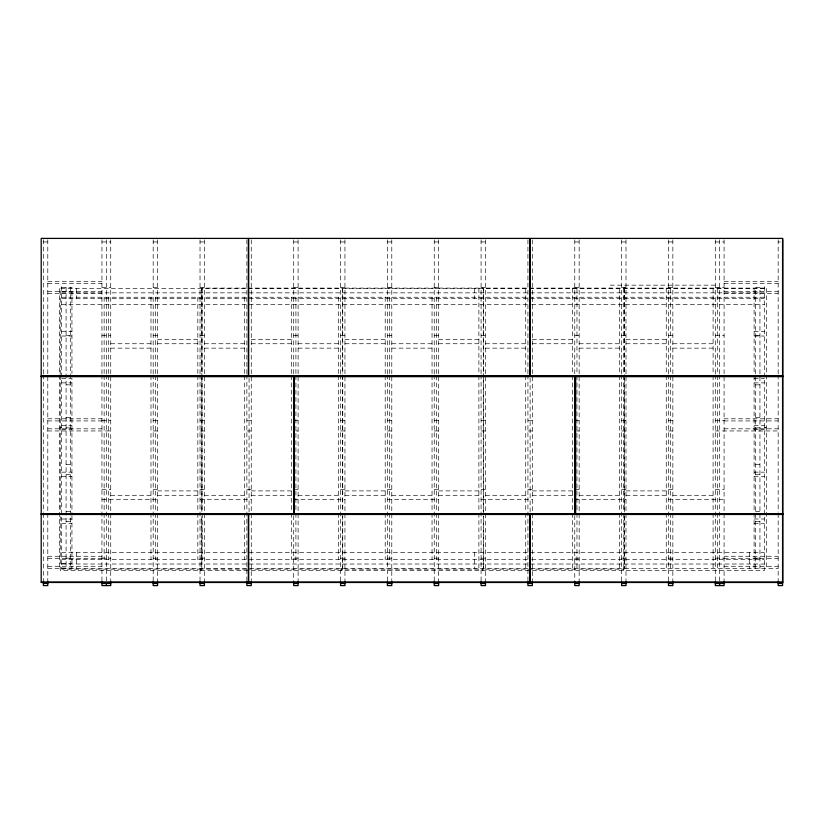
<?xml version="1.0" encoding="UTF-8"?>
<svg xmlns="http://www.w3.org/2000/svg" width="824" height="824" viewBox="0 0 824 824"><rect width="100%" height="100%" fill="white"/><g stroke="black" fill="none" stroke-linecap="round" stroke-linejoin="round"><path stroke-width="0.62" stroke-dasharray="4.12 3.09" d="M43.394 241.947L47.792 241.947M101.949 241.947L110.735 241.947M153.182 241.947L157.58 241.947M200.026 241.947L204.414 241.947M293.715 241.947L298.103 241.947M340.559 241.947L344.947 241.947M387.393 241.947L391.791 241.947M434.238 241.947L438.636 241.947M481.082 241.947L485.48 241.947M574.771 241.947L579.159 241.947M621.615 241.947L626.003 241.947M668.46 241.947L672.847 241.947M715.294 241.947L724.08 241.947M778.175 241.947L780.369 241.947M47.792 281.344L101.949 281.344M724.08 281.344L778.175 281.344M47.792 283.477L101.949 283.477M724.08 283.477L778.175 283.477M715.294 285.156L609.904 285.156L609.904 288.091M61.697 287.36L71.945 287.36L71.945 373.365M101.949 287.36L110.735 287.36M153.182 287.36L157.58 287.36M200.026 287.36L204.414 287.36M293.715 287.36L298.103 287.36M340.559 287.36L344.947 287.36M387.393 287.36L391.791 287.36M434.238 287.36L438.636 287.36M481.082 287.36L485.48 287.36M574.771 287.36L579.159 287.36M621.615 287.36L626.003 287.36M668.46 287.36L672.847 287.36M715.294 287.36L724.08 287.36M246.572 288.091L201.859 288.091L201.859 376.64M247.849 288.091L342.382 288.091L342.382 374.075M764.332 288.091L483.647 288.091L483.647 376.64M764.332 288.452L60.234 288.452L60.234 374.353M47.792 291.366L101.949 291.366M724.08 291.366L778.175 291.366M61.697 291.748L71.945 291.748M61.697 292.85L764.332 292.85M47.792 293.498L101.949 293.498M724.08 293.498L778.175 293.498M61.697 297.237L246.87 297.237M248.065 297.237L528.194 297.237M529.482 297.237L764.332 297.237M61.697 298.7L764.332 298.7M61.697 304.561L530.409 304.561M531.696 304.561L764.332 304.561M61.697 331.639L71.945 331.639M754.094 331.639L764.332 331.639M66.085 335.574L70.473 335.574M101.949 335.574L110.735 335.574M153.182 335.574L157.58 335.574M200.026 335.574L204.414 335.574M293.715 335.574L298.103 335.574M340.559 335.574L344.947 335.574M387.393 335.574L391.791 335.574M434.238 335.574L438.636 335.574M481.082 335.574L485.48 335.574M574.771 335.574L579.159 335.574M621.615 335.574L626.003 335.574M668.46 335.574L672.847 335.574M715.294 335.574L724.08 335.574M755.557 335.574L759.944 335.574M61.697 336.027L71.945 336.027M754.094 336.027L764.332 336.027M157.58 339.354L200.026 339.354M251.258 339.354L293.715 339.354M344.947 339.354L387.393 339.354M438.636 339.354L481.082 339.354M532.314 339.354L574.771 339.354M626.003 339.354L668.46 339.354M110.735 343.742L153.182 343.742M157.58 343.742L200.026 343.742M204.414 343.742L246.87 343.742M251.258 343.742L293.715 343.742M298.103 343.742L340.559 343.742M344.947 343.742L387.393 343.742M391.791 343.742L434.238 343.742M438.636 343.742L481.082 343.742M485.48 343.742L527.926 343.742M532.314 343.742L574.771 343.742M579.159 343.742L621.615 343.742M626.003 343.742L668.46 343.742M672.847 343.742L715.294 343.742M110.735 348.14L153.182 348.14M204.414 348.14L246.87 348.14M298.103 348.14L340.559 348.14M391.791 348.14L434.238 348.14M485.48 348.14L527.926 348.14M579.159 348.14L621.615 348.14M672.847 348.14L715.294 348.14M61.697 378.484L71.945 378.484L71.945 514.979M754.094 378.484L764.332 378.484M61.697 382.872L71.945 382.872M754.094 382.872L764.332 382.872M66.085 384.859L70.473 384.859M755.557 384.859L759.944 384.859M66.085 417.634L70.473 417.634M755.557 417.634L759.944 417.634M47.792 418.798L101.949 418.798M724.08 418.798L778.175 418.798M101.949 420.704L110.735 420.704M153.182 420.704L157.58 420.704M200.026 420.704L204.414 420.704M246.87 420.704L251.258 420.704M293.715 420.704L298.103 420.704M340.559 420.704L344.947 420.704M387.393 420.704L391.791 420.704M434.238 420.704L438.636 420.704M481.082 420.704L485.48 420.704M527.926 420.704L532.314 420.704M574.771 420.704L579.159 420.704M621.615 420.704L626.003 420.704M668.46 420.704L672.847 420.704M715.294 420.704L724.08 420.704M47.792 420.93L101.949 420.93M724.08 420.93L778.175 420.93M61.697 425.318L71.945 425.318M754.094 425.318L764.332 425.318M61.697 427.522L59.586 427.522L59.586 286.989L61.697 286.989L61.697 569.147L201.489 569.147L201.489 516.596M764.332 427.522L766.444 427.522L766.444 286.989L764.332 286.989L764.332 570.517L60.234 570.517L60.234 516.669M61.697 427.883L59.586 427.883L59.586 568.416M66.085 427.883L70.473 427.883M755.557 427.883L759.944 427.883M764.332 427.883L766.444 427.883L766.444 568.416M47.792 428.82L101.949 428.82M724.08 428.82L778.175 428.82M61.697 429.716L71.945 429.716M754.094 429.716L764.332 429.716M47.792 430.952L110.735 430.952M153.182 430.952L157.58 430.952M200.026 430.952L204.414 430.952M246.87 430.952L251.258 430.952M295.909 430.952L298.103 430.952M340.559 430.952L344.947 430.952M387.393 430.952L391.791 430.952M434.238 430.952L438.636 430.952M481.082 430.952L485.48 430.952M527.926 430.952L532.314 430.952M576.965 430.952L579.159 430.952M621.615 430.952L626.003 430.952M668.46 430.952L672.847 430.952M715.294 430.952L778.175 430.952M66.085 464.478L70.473 464.478M755.557 464.478L759.944 464.478M61.697 472.162L71.945 472.162M754.094 472.162L764.332 472.162M66.085 474.727L70.473 474.727M755.557 474.727L759.944 474.727M61.697 476.56L71.945 476.56M754.094 476.56L764.332 476.56M101.949 489.435L110.735 489.435M153.182 489.435L157.58 489.435M200.026 489.435L204.414 489.435M246.87 489.435L251.258 489.435M293.715 489.435L298.103 489.435M340.559 489.435L344.947 489.435M387.393 489.435L391.791 489.435M434.238 489.435L438.636 489.435M481.082 489.435L485.48 489.435M527.926 489.435L532.314 489.435M574.771 489.435L579.159 489.435M621.615 489.435L626.003 489.435M668.46 489.435L672.847 489.435M715.294 489.435L724.08 489.435M157.58 490.898L200.026 490.898M251.258 490.898L293.715 490.898M344.947 490.898L387.393 490.898M438.636 490.898L481.082 490.898M532.314 490.898L574.771 490.898M626.003 490.898L668.46 490.898M110.735 495.296L153.182 495.296M157.58 495.296L200.026 495.296M204.414 495.296L246.87 495.296M251.258 495.296L292.427 495.296M298.103 495.296L340.559 495.296M344.947 495.296L387.393 495.296M391.791 495.296L434.238 495.296M438.636 495.296L481.082 495.296M485.48 495.296L527.926 495.296M532.314 495.296L573.483 495.296M579.159 495.296L621.615 495.296M626.003 495.296L668.46 495.296M672.847 495.296L715.294 495.296M101.949 499.684L157.58 499.684M200.026 499.684L251.258 499.684M293.715 499.684L344.947 499.684M387.393 499.684L438.636 499.684M481.082 499.684L532.314 499.684M574.771 499.684L626.003 499.684M668.46 499.684L724.08 499.684M66.085 511.323L70.473 511.323M755.557 511.323L759.944 511.323M61.697 519.007L71.945 519.007M754.094 519.007L764.332 519.007M66.085 521.571L70.473 521.571M755.557 521.571L759.944 521.571M61.697 523.394L71.945 523.394M754.094 523.394L764.332 523.394M61.697 552.307L764.332 552.307M47.792 556.262L101.949 556.262M724.08 556.262L778.175 556.262M66.085 558.167L70.473 558.167M101.949 558.167L110.735 558.167M153.182 558.167L157.58 558.167M200.026 558.167L204.414 558.167M293.715 558.167L298.103 558.167M340.559 558.167L344.947 558.167M387.393 558.167L391.791 558.167M434.238 558.167L438.636 558.167M481.082 558.167L485.48 558.167M574.771 558.167L579.159 558.167M621.615 558.167L626.003 558.167M668.46 558.167L672.847 558.167M715.294 558.167L724.08 558.167M755.557 558.167L759.944 558.167M47.792 558.394L101.949 558.394M724.08 558.394L778.175 558.394M61.697 559.63L530.409 559.63M531.696 559.63L764.332 559.63M61.697 563.657L71.945 563.657M61.697 564.018L764.332 564.018M47.792 566.284L101.949 566.284M724.08 566.284L778.175 566.284M61.697 568.045L71.945 568.045M47.792 568.416L778.175 568.416M246.572 569.147L201.859 569.147L201.859 516.524M247.849 569.147L342.382 569.147L342.382 516.524M778.175 239.815L778.175 374.508M778.175 374.951L778.175 512.229M778.175 513.517L778.175 580.889M759.944 568.416L759.944 287.36L755.557 287.36L755.557 568.416M754.094 288.452L754.094 374.498M754.094 375.785L754.094 512.404M754.094 513.187L754.094 568.416M749.696 552.307L749.696 568.416M724.08 239.825L724.08 583.464M719.692 239.825L719.692 374.518M719.692 374.961L719.692 580.889M717.498 288.452L717.498 374.415M717.498 375.692L717.498 512.034M717.498 513.321L717.498 568.416M715.294 239.825L715.294 374.518M715.294 374.961L715.294 580.889M713.1 288.452L713.1 374.415M713.1 375.692L713.1 512.034M713.1 513.321L713.1 568.416M672.847 239.825L672.847 583.464M670.654 288.452L670.654 374.415M670.654 375.692L670.654 512.034M670.654 513.321L670.654 568.416M668.46 239.825L668.46 374.518M668.46 374.961L668.46 580.889M666.256 288.452L666.256 374.415M666.256 375.692L666.256 512.034M666.256 513.321L666.256 568.416M626.003 239.825L626.003 583.464M624.541 288.091L624.541 376.815M624.541 378.103L624.541 514.403M624.541 515.69L624.541 568.416M624.17 288.091L624.17 374.075M624.17 375.353L624.17 511.395M624.17 516.524L624.17 569.147L483.647 569.147L483.647 516.524M623.809 288.452L623.809 374.415M623.809 375.692L623.809 512.034M623.809 513.321L623.809 570.517M623.438 568.416L623.438 570.517M621.615 239.825L621.615 374.518M621.615 374.961L621.615 580.889M619.421 288.452L619.421 374.415M619.421 375.692L619.421 512.034M619.421 513.321L619.421 568.416M579.159 239.825L579.159 583.464M576.965 288.452L576.965 374.415M576.965 375.692L576.965 512.034M576.965 513.321L576.965 568.416M574.771 239.825L574.771 374.518M574.771 515.669L574.771 580.889M572.577 288.452L572.577 374.415M572.577 375.692L572.577 512.034M572.577 513.321L572.577 568.416M532.314 239.825L532.314 583.464M530.12 378.267L530.12 512.034M527.926 239.825L527.926 374.518M527.926 374.961L527.926 580.889M525.733 288.452L525.733 374.415M525.733 375.692L525.733 512.034M525.733 513.321L525.733 568.416M485.48 239.825L485.48 583.464M483.647 377.928L483.647 511.395M483.276 514.609L483.276 288.091L342.753 288.091L342.753 512.034M483.276 515.896L483.276 569.147L342.753 569.147L342.753 513.321M482.916 568.416L482.916 570.517M482.545 568.416L482.545 570.517M481.082 239.825L481.082 374.518M481.082 374.961L481.082 580.889M478.888 288.452L478.888 374.415M478.888 375.692L478.888 512.034M478.888 513.321L478.888 568.416M474.5 288.452L474.5 298.7M474.5 552.307L474.5 568.416M438.636 239.825L438.636 583.464M436.432 297.237L436.432 374.415M436.432 375.692L436.432 512.034M436.432 513.321L436.432 559.63M434.238 239.825L434.238 374.518M434.238 374.961L434.238 580.889M432.044 297.237L432.044 374.415M432.044 375.692L432.044 512.034M432.044 513.321L432.044 559.63M391.791 239.825L391.791 583.464M389.598 297.237L389.598 374.415M389.598 375.692L389.598 512.034M389.598 513.321L389.598 559.63M387.393 239.825L387.393 374.518M387.393 374.961L387.393 580.889M385.199 297.237L385.199 374.415M385.199 375.692L385.199 512.034M385.199 513.321L385.199 559.63M344.947 239.825L344.947 583.464M342.382 375.353L342.382 511.395M342.022 568.416L342.022 570.517M341.651 568.416L341.651 570.517M340.559 239.825L340.559 374.518M340.559 374.961L340.559 580.889M338.355 297.237L338.355 374.415M338.355 375.692L338.355 512.034M338.355 513.321L338.355 559.63M298.103 239.825L298.103 583.464M295.909 297.237L295.909 374.415M295.909 375.692L295.909 512.034M295.909 513.321L295.909 559.63M293.715 239.825L293.715 374.518M293.715 515.669L293.715 580.889M291.521 297.237L291.521 374.415M291.521 375.692L291.521 512.034M291.521 513.321L291.521 559.63M251.258 239.825L251.258 583.464M249.064 378.267L249.064 512.034M246.87 239.825L246.87 374.518M246.87 374.961L246.87 580.889M244.677 297.237L244.677 374.415M244.677 375.692L244.677 512.034M244.677 513.321L244.677 559.63M204.414 239.825L204.414 583.464M202.22 288.452L202.22 374.415M202.22 375.692L202.22 512.034M202.22 513.321L202.22 559.63M201.859 377.928L201.859 511.395M201.489 288.452L201.489 374.323M201.489 375.61L201.489 511.467M201.128 568.416L201.128 570.517M200.757 568.416L200.757 570.517M200.026 239.825L200.026 374.518M200.026 374.961L200.026 580.889M197.832 297.237L197.832 374.415M197.832 375.692L197.832 512.034M197.832 513.321L197.832 559.63M157.58 239.825L157.58 583.464M155.375 297.237L155.375 374.415M155.375 375.692L155.375 512.034M155.375 513.321L155.375 559.63M153.182 239.825L153.182 374.518M153.182 374.961L153.182 580.889M150.988 297.237L150.988 374.415M150.988 375.692L150.988 512.034M150.988 513.321L150.988 559.63M110.735 239.825L110.735 583.464M108.541 297.237L108.541 374.415M108.541 375.692L108.541 512.034M108.541 513.321L108.541 559.63M106.337 239.825L106.337 374.518M106.337 374.961L106.337 580.889M104.143 297.237L104.143 374.415M104.143 375.692L104.143 512.034M104.143 513.321L104.143 559.63M101.949 239.825L101.949 374.518M101.949 374.961L101.949 580.889M76.333 288.452L76.333 298.7M76.333 552.307L76.333 568.416M71.945 515.793L71.945 568.416M70.473 287.36L70.473 568.416M66.085 287.36L66.085 568.416M60.234 375.641L60.234 511.539M47.792 239.815L47.792 512.229M47.792 513.517L47.792 583.454M43.394 239.815L43.394 374.508M43.394 374.951L43.394 512.229M43.394 513.517L43.394 580.889"/><path stroke-width="1.24" d="M41.2 375.868L248.333 375.868M248.704 375.868L529.76 375.868M530.12 375.868L782.8 375.868M41.2 376.3L782.8 376.218M41.2 376.661L293.88 376.661M294.24 376.661L575.296 376.661M575.667 376.661L782.8 376.661M41.2 513.682L293.88 513.682M294.24 513.682L575.296 513.682M575.667 513.682L782.8 513.682M41.2 514.032L782.8 514.114M41.2 514.475L248.333 514.475M248.704 514.475L529.76 514.475M530.12 514.475L782.8 514.475M41.2 582.053L248.333 582.053M248.704 582.053L529.76 582.053M530.12 582.053L782.8 582.053M43.394 583.454L47.792 583.454M101.949 583.464L110.735 583.464M153.182 583.464L157.58 583.464M200.026 583.464L204.414 583.464M246.87 583.464L251.258 583.464M293.715 583.464L298.103 583.464M340.559 583.464L344.947 583.464M387.393 583.464L391.791 583.464M434.238 583.464L438.636 583.464M481.082 583.464L485.48 583.464M527.926 583.464L532.314 583.464M574.771 583.464L579.159 583.464M621.615 583.464L626.003 583.464M668.46 583.464L672.847 583.464M715.294 583.464L724.08 583.464M778.175 583.454L782.563 583.454M782.563 239.815L782.563 585.586L778.175 585.586L778.175 581.723M724.08 581.734L724.08 585.596L715.294 585.596L715.294 581.734M719.692 583.464L719.692 585.596M672.847 581.734L672.847 585.596L668.46 585.596L668.46 581.734M626.003 581.734L626.003 585.596L621.615 585.596L621.615 581.734M579.159 581.734L579.159 585.596L574.771 585.596L574.771 581.734M575.667 376.218L575.667 514.114M575.296 376.218L575.296 514.114M574.771 376.249L574.771 513.96M532.314 581.734L532.314 585.596L527.926 585.596L527.926 581.734M530.12 376.3L530.12 238.404L782.8 238.404L782.8 582.486L530.12 582.486L530.12 514.032M529.76 376.3L529.76 238.404L248.704 238.404L248.704 376.3M529.76 514.032L529.76 582.486L248.704 582.486L248.704 514.032M485.48 581.734L485.48 585.596L481.082 585.596L481.082 581.734M438.636 581.734L438.636 585.596L434.238 585.596L434.238 581.734M391.791 581.734L391.791 585.596L387.393 585.596L387.393 581.734M344.947 581.734L344.947 585.596L340.559 585.596L340.559 581.734M298.103 581.734L298.103 585.596L293.715 585.596L293.715 581.734M294.24 376.218L294.24 514.114M293.88 376.218L293.88 514.114M251.258 581.734L251.258 585.596L246.87 585.596L246.87 581.734M248.333 376.3L248.333 238.404L41.2 238.404L41.2 582.486L248.333 582.486L248.333 514.032M204.414 581.734L204.414 585.596L200.026 585.596L200.026 581.734M157.58 581.734L157.58 585.596L153.182 585.596L153.182 581.734M110.735 581.734L110.735 585.596L101.949 585.596L101.949 581.734M106.337 583.464L106.337 585.596M47.792 581.723L47.792 585.586L43.394 585.586L43.394 581.723"/></g></svg>
